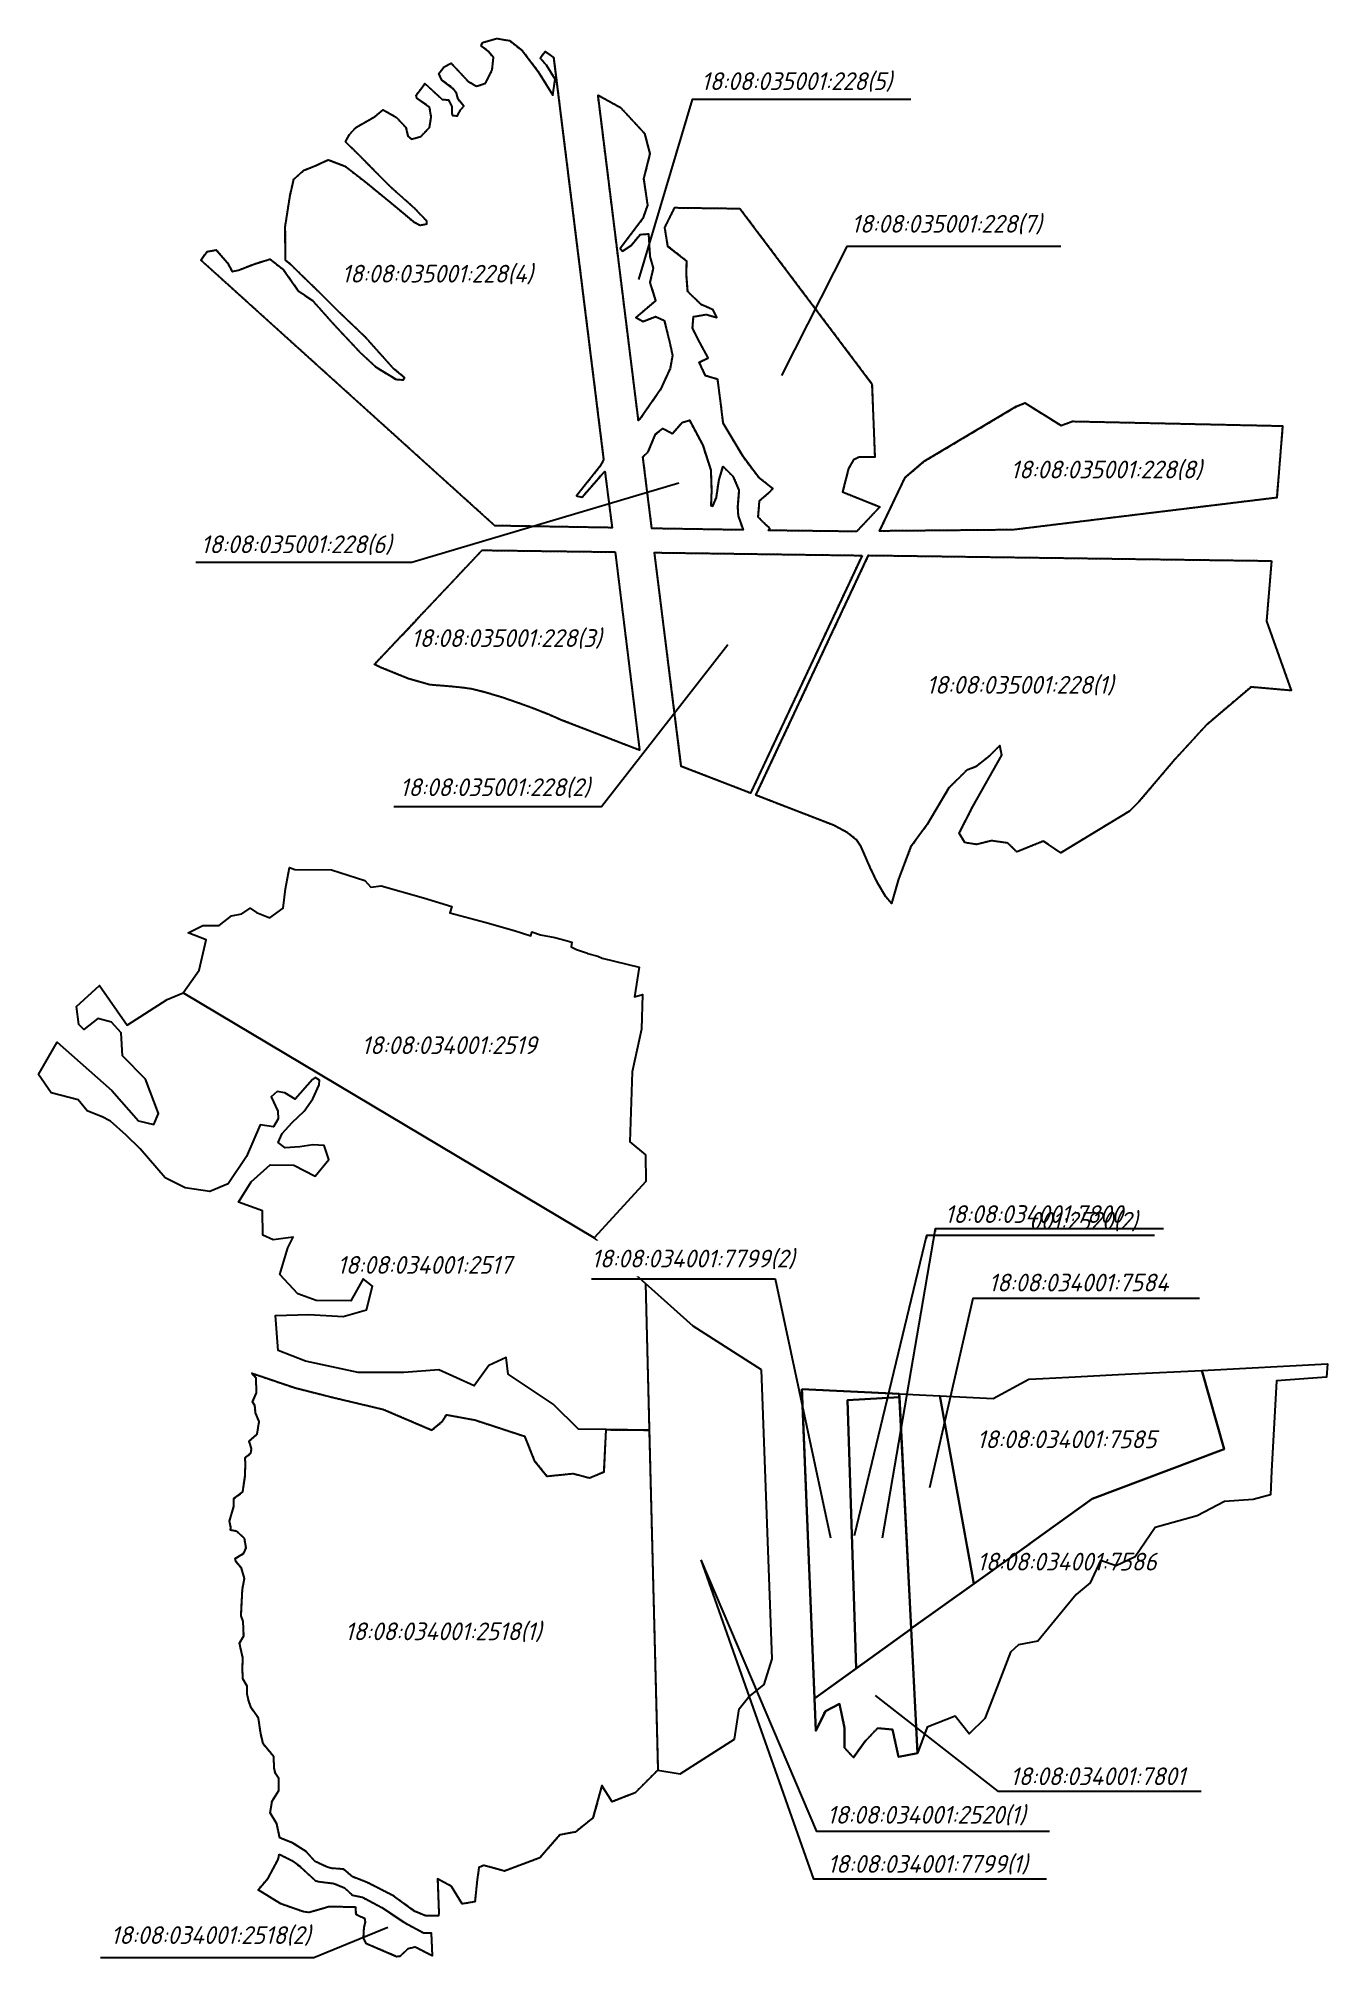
# Model space of a CAD drawing. Header units: millimetres. Extents: x 2242312 to 2245577, y 377441 to 382303.
import ezdxf

# ---------------------------------------------------------------- set-up
doc = ezdxf.new("R2010")
doc.units = ezdxf.units.MM
doc.linetypes.add('g5_484', pattern=[5.1, 2, -0.5, 0.1, -0.5, 2])
for name, color, linetype, lineweight in [('ЕГРН_18_08_034001_2517', 1, 'Continuous', 30), ('ЕГРН_18_08_034001_2518', 1, 'Continuous', 30), ('ЕГРН_18_08_034001_2519', 1, 'Continuous', 30), ('ЕГРН_18_08_034001_2520', 1, 'Continuous', 30), ('ЕГРН_18_08_034001_7584', 1, 'Continuous', 30), ('ЕГРН_18_08_034001_7585', 1, 'Continuous', 30), ('ЕГРН_18_08_034001_7586', 1, 'Continuous', 30), ('ЕГРН_18_08_034001_7799_1', 1, 'Continuous', 30), ('ЕГРН_18_08_034001_7799_2', 1, 'Continuous', 30), ('ЕГРН_18_08_034001_7800', 1, 'Continuous', 30), ('ЕГРН_18_08_034001_7801', 1, 'Continuous', 30), ('ЕГРН_18_08_035001_228', 1, 'Continuous', 30)]:
    doc.layers.add(name, color=color, linetype=linetype, lineweight=lineweight)
for name, color, linetype, lineweight, transparency in [('КН_18_08_034001_2517', 7, 'Continuous', 30, 0.4), ('КН_18_08_034001_2518', 7, 'Continuous', 30, 0.4), ('КН_18_08_034001_2519', 7, 'Continuous', 30, 0.4), ('КН_18_08_034001_2520', 7, 'Continuous', 30, 0.4), ('КН_18_08_034001_7584', 7, 'Continuous', 30, 0.4), ('КН_18_08_034001_7585', 7, 'Continuous', 30, 0.4), ('КН_18_08_034001_7586', 7, 'Continuous', 30, 0.4), ('КН_18_08_035001_228', 7, 'Continuous', 30, 0.4), ('КР_18_08_034001_7799_1', 7, 'Continuous', 30, 0.4), ('КР_18_08_034001_7799_2', 7, 'Continuous', 30, 0.4), ('КР_18_08_034001_7800', 7, 'Continuous', 30, 0.4), ('КР_18_08_034001_7801', 7, 'Continuous', 30, 0.4)]:
    doc.layers.add(name, color=color, linetype=linetype, lineweight=lineweight, transparency=transparency)
doc.styles.add('GOST-2.304_Type-B_italic', font='GOST Common Italic.ttf')

msp = doc.modelspace()

# ---------------------------------------------------------------- linework, layer by layer
at = {"layer": 'ЕГРН_18_08_034001_2518', "color": 1, "linetype": 'g5_484', "lineweight": 30}
msp.add_lwpolyline([(2242922.5, 377702.9), (2242954.1, 377687), (2242975.1, 377671.5), (2243013.4, 377636.2), (2243021.1, 377633.6), (2243060.3, 377628.8), (2243087.4, 377617.7), (2243107.8, 377599.1), (2243133.2, 377593.8), (2243182.4, 377567.6), (2243239.3, 377529.5), (2243287.9, 377503.8), (2243307.1, 377503.6), (2243309.8, 377445.2), (2243266.8, 377467.3), (2243248, 377462.6), (2243227.7, 377443.8), (2243219.8, 377443.1), (2243143.5, 377475.6), (2243135.9, 377489.7), (2243137.4, 377517.5), (2243141, 377530.9), (2243138.8, 377539.9), (2243126.5, 377544.6), (2243117.1, 377549.7), (2243116, 377568.1), (2243062.5, 377569.6), (2243048.1, 377569.6), (2242998.2, 377555.1), (2242984.5, 377556.6), (2242926.6, 377576.8), (2242868.8, 377612.2), (2242894.5, 377642.3), (2242919.7, 377689.6), (2242921.2, 377697.2)], close=True, dxfattribs=at)
at = {"layer": 'ЕГРН_18_08_034001_2518'}
msp.add_lwpolyline([(2242922.5, 377702.9), (2242954.1, 377687), (2242975.1, 377671.5), (2243013.4, 377636.2), (2243021.1, 377633.6), (2243060.3, 377628.8), (2243087.4, 377617.7), (2243107.8, 377599.1), (2243133.2, 377593.8), (2243182.4, 377567.6), (2243239.3, 377529.5), (2243287.9, 377503.8), (2243307.1, 377503.6), (2243309.8, 377445.2), (2243266.8, 377467.3), (2243248, 377462.6), (2243227.7, 377443.8), (2243219.8, 377443.1), (2243143.5, 377475.6), (2243135.9, 377489.7), (2243137.4, 377517.5), (2243141, 377530.9), (2243138.8, 377539.9), (2243126.5, 377544.6), (2243117.1, 377549.7), (2243116, 377568.1), (2243062.5, 377569.6), (2243048.1, 377569.6), (2242998.2, 377555.1), (2242984.5, 377556.6), (2242926.6, 377576.8), (2242868.8, 377612.2), (2242894.5, 377642.3), (2242919.7, 377689.6), (2242921.2, 377697.2)], close=True, dxfattribs=at)
at = {"layer": 'ЕГРН_18_08_034001_2520'}
for points in [[(2244143.7, 378929.7), (2243971.1, 379040.7), (2243849.7, 379148.9), (2243881.4, 377916), (2243937.4, 377906.6), (2244075.7, 377994.4), (2244086.9, 378071), (2244111.2, 378100.9), (2244150.4, 378132.7), (2244171, 378198.1)], [(2244246.1, 378880.6), (2244281.2, 378015), (2244305.5, 378065.4), (2244341, 378084.1), (2244354.1, 378022.5), (2244354.1, 377972), (2244376.5, 377947.7), (2244406.4, 377988.8), (2244438.2, 378022.5), (2244475.5, 378018.7), (2244490.5, 377949.6), (2244539, 377958.9), (2244523, 378274.5), (2244492.7, 378868.8)]]:
    msp.add_lwpolyline(points, close=True, dxfattribs=at)
at = {"layer": 'ЕГРН_18_08_034001_2520', "color": 1, "linetype": 'g5_484', "lineweight": 30}
msp.add_lwpolyline([(2244246.1, 378880.6), (2244281.2, 378015), (2244305.5, 378065.4), (2244341, 378084.1), (2244354.1, 378022.5), (2244354.1, 377972), (2244376.5, 377947.7), (2244406.4, 377988.8), (2244438.2, 378022.5), (2244475.5, 378018.7), (2244490.5, 377949.6), (2244539, 377958.9), (2244523, 378274.5), (2244492.7, 378868.8)], close=True, dxfattribs=at)
at = {"layer": 'ЕГРН_18_08_034001_7799_1'}
msp.add_lwpolyline([(2244143.7, 378929.7), (2243971.1, 379040.7), (2243849.7, 379148.9), (2243881.4, 377916), (2243937.4, 377906.6), (2244075.7, 377994.4), (2244086.9, 378071), (2244111.2, 378100.9), (2244150.4, 378132.7), (2244171, 378198.1)], close=True, dxfattribs=at)
at = {"layer": 'ЕГРН_18_08_034001_7799_2'}
msp.add_lwpolyline([(2244246.1, 378880.6), (2244492.7, 378868.8), (2244493.1, 378861), (2244361.3, 378852.8), (2244383.5, 378173.2), (2244277.9, 378097.3)], close=True, dxfattribs=at)
at = {"layer": 'ЕГРН_18_08_034001_7800'}
msp.add_lwpolyline([(2244383.5, 378173.2), (2244361.3, 378852.8), (2244493.1, 378861), (2244523, 378273.5)], close=True, dxfattribs=at)
at = {"layer": 'ЕГРН_18_08_034001_7801'}
msp.add_lwpolyline([(2244277.9, 378097.3), (2244383.5, 378173.2), (2244523, 378273.5), (2244539, 377958.9), (2244490.5, 377949.6), (2244475.5, 378018.7), (2244438.2, 378022.5), (2244406.4, 377988.8), (2244376.5, 377947.7), (2244354.1, 377972), (2244354.1, 378022.5), (2244341, 378084.1), (2244305.5, 378065.4), (2244281.2, 378015)], close=True, dxfattribs=at)
at = {"layer": 'ЕГРН_18_08_035001_228', "color": 1, "linetype": 'g5_484', "lineweight": 30}
for points in [[(2243786.9, 382128.2), (2243847.7, 382062.5), (2243861.1, 382011.3), (2243845.3, 381948), (2243855, 381881.1), (2243842.9, 381847), (2243785.6, 381771.5), (2243791.7, 381764.2), (2243813.6, 381778.8), (2243836.8, 381806.8), (2243857.5, 381808.1), (2243861.1, 381750.8), (2243869.6, 381721.6), (2243861.1, 381685.1), (2243875.7, 381638.8), (2243825.8, 381596.3), (2243844.1, 381586.5), (2243875.7, 381598.7), (2243897.6, 381589), (2243912.2, 381528.1), (2243918.3, 381500.1), (2243912.2, 381467.2), (2243900.1, 381440.4), (2243887.9, 381413.7), (2243838, 381341.8), (2243832, 381335.7), (2243729.7, 382159.9)], [(2243856.7, 381255.6), (2243875.4, 381300.4), (2243894, 381315.3), (2243918.3, 381302.2), (2243942.5, 381330.2), (2243961.2, 381335.8), (2243994.8, 381272.4), (2244015.2, 381209.3), (2244016.9, 381157.7), (2244015.8, 381119.6), (2244020.9, 381118.5), (2244029.4, 381140.6), (2244036.2, 381186), (2244046.4, 381218.9), (2244071.4, 381194), (2244086.7, 381158.8), (2244083.3, 381115.7), (2244084.4, 381094.1), (2244097, 381057.9), (2243866.2, 381061.7), (2243843.6, 381243.1)], [(2244398.4, 380993.4), (2244115.8, 380391.2), (2243940.7, 380458.9), (2243872.9, 381000.7)]]:
    msp.add_lwpolyline(points, close=True, dxfattribs=at)
at = {"layer": 'ЕГРН_18_08_035001_228'}
for points in [[(2243786.9, 382128.2), (2243847.7, 382062.5), (2243861.1, 382011.3), (2243845.3, 381948), (2243855, 381881.1), (2243842.9, 381847), (2243785.6, 381771.5), (2243791.7, 381764.2), (2243813.6, 381778.8), (2243836.8, 381806.8), (2243857.5, 381808.1), (2243861.1, 381750.8), (2243869.6, 381721.6), (2243861.1, 381685.1), (2243875.7, 381638.8), (2243825.8, 381596.3), (2243844.1, 381586.5), (2243875.7, 381598.7), (2243897.6, 381589), (2243912.2, 381528.1), (2243918.3, 381500.1), (2243912.2, 381467.2), (2243900.1, 381440.4), (2243887.9, 381413.7), (2243838, 381341.8), (2243832, 381335.7), (2243729.7, 382159.9)], [(2243856.7, 381255.6), (2243875.4, 381300.4), (2243894, 381315.3), (2243918.3, 381302.2), (2243942.5, 381330.2), (2243961.2, 381335.8), (2243994.8, 381272.4), (2244015.2, 381209.3), (2244016.9, 381157.7), (2244015.8, 381119.6), (2244020.9, 381118.5), (2244029.4, 381140.6), (2244036.2, 381186), (2244046.4, 381218.9), (2244071.4, 381194), (2244086.7, 381158.8), (2244083.3, 381115.7), (2244084.4, 381094.1), (2244097, 381057.9), (2243866.2, 381061.7), (2243843.6, 381243.1)], [(2244398.4, 380993.4), (2244115.8, 380391.2), (2243940.7, 380458.9), (2243872.9, 381000.7)]]:
    msp.add_lwpolyline(points, close=True, dxfattribs=at)

# ---------------------------------------------------------------- texts
at = {"layer": 'КН_18_08_034001_2517', "insert": (2243069.4, 379218.3), "char_height": 45, "attachment_point": 1, "style": 'GOST-2.304_Type-B_italic', "bg_fill": 2}
msp.add_mtext_dynamic_manual_height_columns('18:08:034001:2517', width=192.312, gutter_width=1, heights=[0], dxfattribs=at)
at = {"layer": 'КН_18_08_034001_2518', "insert": (2243088.6, 378289.9), "char_height": 45, "attachment_point": 1, "style": 'GOST-2.304_Type-B_italic', "bg_fill": 2}
msp.add_mtext_dynamic_manual_height_columns('18:08:034001:2518(1)', width=192.312, gutter_width=1, heights=[0], dxfattribs=at)
at = {"layer": 'КН_18_08_034001_2519', "insert": (2243130.8, 379775), "char_height": 45, "attachment_point": 1, "style": 'GOST-2.304_Type-B_italic', "bg_fill": 2}
msp.add_mtext_dynamic_manual_height_columns('18:08:034001:2519', width=192.312, gutter_width=1, heights=[0], dxfattribs=at)
at = {"layer": 'КН_18_08_034001_2520', "char_height": 45, "attachment_point": 1, "style": 'GOST-2.304_Type-B_italic', "bg_fill": 2}
for s, heights, insert in [('18:08:034001:2520(2)', [46], (2244585.5, 379330.2)), ('18:08:034001:2520(1)', [0], (2244309.7, 377825.1))]:
    msp.add_mtext_dynamic_manual_height_columns(s, width=192.312, gutter_width=1, heights=heights, dxfattribs=dict(at, insert=insert))
at = {"layer": 'КН_18_08_034001_7584', "insert": (2244718.9, 379173.6), "char_height": 45, "attachment_point": 1, "style": 'GOST-2.304_Type-B_italic', "bg_fill": 2}
msp.add_mtext_dynamic_manual_height_columns('18:08:034001:7584', width=192.312, gutter_width=1, heights=[0], dxfattribs=at)
at = {"layer": 'КН_18_08_034001_7585', "insert": (2244689.1, 378776.5), "char_height": 45, "attachment_point": 1, "style": 'GOST-2.304_Type-B_italic', "bg_fill": 2}
msp.add_mtext_dynamic_manual_height_columns('18:08:034001:7585', width=192.312, gutter_width=1, heights=[0], dxfattribs=at)
at = {"layer": 'КН_18_08_034001_7586', "insert": (2244689.9, 378466.5), "char_height": 45, "attachment_point": 1, "style": 'GOST-2.304_Type-B_italic', "bg_fill": 2}
msp.add_mtext_dynamic_manual_height_columns('18:08:034001:7586', width=192.312, gutter_width=1, heights=[0], dxfattribs=at)
at = {"layer": 'КН_18_08_035001_228', "char_height": 45, "attachment_point": 1, "style": 'GOST-2.304_Type-B_italic', "bg_fill": 2}
for s, insert in [('18:08:035001:228(5)', (2243990.9, 382217.6)), ('18:08:035001:228(7)', (2244371.3, 381856.2)), ('18:08:035001:228(4)', (2243080.5, 381729.8)), ('18:08:035001:228(8)', (2244774.4, 381233.6)), ('18:08:035001:228(6)', (2242723.9, 381044.2)), ('18:08:035001:228(3)', (2243256.4, 380806.5)), ('18:08:035001:228(1)', (2244561.6, 380688.1)), ('18:08:035001:228(2)', (2243228, 380428.6))]:
    msp.add_mtext_dynamic_manual_height_columns(s, width=192.312, gutter_width=1, heights=[0], dxfattribs=dict(at, insert=insert))
at = {"layer": 'КР_18_08_034001_7799_1', "insert": (2244311.1, 377700.6), "char_height": 45, "attachment_point": 1, "style": 'GOST-2.304_Type-B_italic', "bg_fill": 2}
msp.add_mtext_dynamic_manual_height_columns('18:08:034001:7799(1)', width=192.312, gutter_width=1, heights=[0], dxfattribs=at)

# ---------------------------------------------------------------- next in the draw order: linework, layer by layer
at = {"layer": 'ЕГРН_18_08_034001_2517'}
msp.add_lwpolyline([(2242638.8, 379868.2), (2242678.8, 379885.5), (2243719.9, 379264.6), (2243849.7, 379148.9), (2243859.2, 378777.4), (2243750.4, 378778.5), (2243680.4, 378779.6), (2243615.9, 378843), (2243502.5, 378918.6), (2243496.9, 378960.9), (2243453.5, 378940.8), (2243415.8, 378889.7), (2243326.8, 378929.7), (2243237.8, 378923), (2243122.2, 378923), (2242988.8, 378952), (2242919.9, 378978.7), (2242913.2, 379067.6), (2242997.7, 379069.8), (2243084.4, 379065.4), (2243143.7, 379082.2), (2243158.5, 379142.4), (2243134.8, 379160.2), (2243103.5, 379104.5), (2243015.8, 379106), (2242969.3, 379122.8), (2242924.2, 379171.6), (2242943.9, 379239.2), (2242958, 379266.5), (2242907.3, 379259), (2242881, 379271.2), (2242880.1, 379333.1), (2242819, 379354.7), (2242851, 379406.4), (2242899.8, 379449.6), (2242959, 379448.6), (2243013.4, 379420.5), (2243048.2, 379462.7), (2243036, 379498.4), (2243007.8, 379500.3), (2242974.9, 379494.7), (2242937.4, 379492.8), (2242919.5, 379505.9), (2242929.9, 379528.5), (2242955.2, 379556.6), (2242985.9, 379585), (2243007.8, 379616.5), (2243023.8, 379652.2), (2243024, 379664.3), (2243013.2, 379671.1), (2243006.6, 379665.2), (2242962.5, 379616), (2242936.8, 379632.2), (2242916.8, 379635), (2242901.6, 379622), (2242918.5, 379585.7), (2242920.1, 379565.6), (2242908, 379546), (2242874.4, 379550.5), (2242839.5, 379470.7), (2242792.8, 379401.1), (2242746.6, 379381.8), (2242684.3, 379391.5), (2242633.8, 379416.2), (2242570.4, 379490.3), (2242534.9, 379524.7), (2242495.1, 379560.2), (2242472.5, 379571.5), (2242471.5, 379572), (2242436, 379585.9), (2242412.8, 379613.9), (2242344.7, 379632.1), (2242312.5, 379678.3), (2242359.8, 379760), (2242498.4, 379637.5), (2242566.1, 379561.2), (2242604.8, 379551.6), (2242616.6, 379579.5), (2242583.3, 379666.5), (2242525.2, 379725.6), (2242522, 379783.7), (2242497.3, 379810.5), (2242462.9, 379820.2), (2242427.5, 379792.2), (2242414.6, 379805.1), (2242409.2, 379850.3), (2242467.6, 379903.4), (2242537.7, 379803.1)], close=True, dxfattribs=at)
at = {"layer": 'ЕГРН_18_08_034001_2518', "color": 1, "linetype": 'g5_484', "lineweight": 30}
msp.add_lwpolyline([(2242963.2, 378884.1), (2243003.2, 378874.1), (2243060, 378859.7), (2243186.7, 378829.7), (2243309, 378777.4), (2243334.6, 378798.5), (2243345.7, 378816.3), (2243418, 378803), (2243543.6, 378761.8), (2243568.1, 378700.7), (2243600.3, 378660.7), (2243667, 378667.3), (2243708.2, 378656.2), (2243744.9, 378671.8), (2243750.4, 378778.5), (2243859.2, 378777.4), (2243881.4, 377916), (2243823.5, 377858), (2243801.1, 377849.4), (2243765.5, 377835.6), (2243739.4, 377876.7), (2243717, 377794.5), (2243672.1, 377759), (2243632.9, 377751.5), (2243582.5, 377693.6), (2243492.8, 377660), (2243440.2, 377674.4), (2243428, 377668.9), (2243423.5, 377637.7), (2243418, 377582.2), (2243385.7, 377576.6), (2243359, 377621.1), (2243323.5, 377640), (2243326.6, 377553.2), (2243325.5, 377546.3), (2243293.5, 377546.3), (2243265.9, 377558), (2243211.5, 377597.2), (2243145.5, 377631), (2243108.5, 377645.3), (2243085.7, 377664.6), (2243052.7, 377667.2), (2243042.2, 377671), (2243013.3, 377684.3), (2242990.2, 377709.5), (2242956.9, 377731), (2242923.5, 377744.2), (2242916.1, 377779.7), (2242899.7, 377807.2), (2242904.3, 377837.5), (2242921.8, 377864.1), (2242921.1, 377894.2), (2242912.8, 377907), (2242909.3, 377921.9), (2242909, 377949.7), (2242881.7, 377982.4), (2242875.4, 378008.7), (2242869.9, 378047.2), (2242851.6, 378073.8), (2242845.3, 378090.8), (2242841.1, 378108.3), (2242841.4, 378128.1), (2242830.4, 378147.5), (2242829.4, 378173.7), (2242830.6, 378199.2), (2242821.9, 378237.8), (2242832.5, 378255.8), (2242831.1, 378292.7), (2242825.7, 378307), (2242829.2, 378374.3), (2242834.4, 378401.3), (2242826.5, 378427.4), (2242812.6, 378444), (2242811.1, 378451.8), (2242832.9, 378465.1), (2242838.4, 378478.6), (2242834.4, 378503), (2242814.8, 378520.8), (2242799.4, 378523.9), (2242799.6, 378531.6), (2242796.5, 378546.3), (2242807.2, 378583.7), (2242807.5, 378603.8), (2242830, 378620.8), (2242835.8, 378660.8), (2242837, 378692.8), (2242835.9, 378706.8), (2242850.7, 378718.8), (2242852.4, 378730.9), (2242846.1, 378749), (2242866.3, 378766.9), (2242871.6, 378798.8), (2242862.5, 378821), (2242860.7, 378839.8), (2242855, 378849), (2242865.1, 378872), (2242863.8, 378909), (2242852.6, 378921.7)], close=True, dxfattribs=at)
at = {"layer": 'ЕГРН_18_08_034001_2518'}
msp.add_lwpolyline([(2242963.2, 378884.1), (2243003.2, 378874.1), (2243060, 378859.7), (2243186.7, 378829.7), (2243309, 378777.4), (2243334.6, 378798.5), (2243345.7, 378816.3), (2243418, 378803), (2243543.6, 378761.8), (2243568.1, 378700.7), (2243600.3, 378660.7), (2243667, 378667.3), (2243708.2, 378656.2), (2243744.9, 378671.8), (2243750.4, 378778.5), (2243859.2, 378777.4), (2243881.4, 377916), (2243823.5, 377858), (2243801.1, 377849.4), (2243765.5, 377835.6), (2243739.4, 377876.7), (2243717, 377794.5), (2243672.1, 377759), (2243632.9, 377751.5), (2243582.5, 377693.6), (2243492.8, 377660), (2243440.2, 377674.4), (2243428, 377668.9), (2243423.5, 377637.7), (2243418, 377582.2), (2243385.7, 377576.6), (2243359, 377621.1), (2243323.5, 377640), (2243326.6, 377553.2), (2243325.5, 377546.3), (2243293.5, 377546.3), (2243265.9, 377558), (2243211.5, 377597.2), (2243145.5, 377631), (2243108.5, 377645.3), (2243085.7, 377664.6), (2243052.7, 377667.2), (2243042.2, 377671), (2243013.3, 377684.3), (2242990.2, 377709.5), (2242956.9, 377731), (2242923.5, 377744.2), (2242916.1, 377779.7), (2242899.7, 377807.2), (2242904.3, 377837.5), (2242921.8, 377864.1), (2242921.1, 377894.2), (2242912.8, 377907), (2242909.3, 377921.9), (2242909, 377949.7), (2242881.7, 377982.4), (2242875.4, 378008.7), (2242869.9, 378047.2), (2242851.6, 378073.8), (2242845.3, 378090.8), (2242841.1, 378108.3), (2242841.4, 378128.1), (2242830.4, 378147.5), (2242829.4, 378173.7), (2242830.6, 378199.2), (2242821.9, 378237.8), (2242832.5, 378255.8), (2242831.1, 378292.7), (2242825.7, 378307), (2242829.2, 378374.3), (2242834.4, 378401.3), (2242826.5, 378427.4), (2242812.6, 378444), (2242811.1, 378451.8), (2242832.9, 378465.1), (2242838.4, 378478.6), (2242834.4, 378503), (2242814.8, 378520.8), (2242799.4, 378523.9), (2242799.6, 378531.6), (2242796.5, 378546.3), (2242807.2, 378583.7), (2242807.5, 378603.8), (2242830, 378620.8), (2242835.8, 378660.8), (2242837, 378692.8), (2242835.9, 378706.8), (2242850.7, 378718.8), (2242852.4, 378730.9), (2242846.1, 378749), (2242866.3, 378766.9), (2242871.6, 378798.8), (2242862.5, 378821), (2242860.7, 378839.8), (2242855, 378849), (2242865.1, 378872), (2242863.8, 378909), (2242852.6, 378921.7)], close=True, dxfattribs=at)
at = {"layer": 'ЕГРН_18_08_034001_2519'}
msp.add_lwpolyline([(2242678.8, 379885.5), (2242719.4, 379943), (2242737.5, 380019.2), (2242692.1, 380037.6), (2242728.9, 380055.5), (2242770.5, 380055.5), (2242801.9, 380080.6), (2242828.1, 380085.1), (2242849.2, 380099.4), (2242865.1, 380088.5), (2242898.2, 380075.4), (2242932.4, 380100), (2242938, 380148.8), (2242948, 380203.1), (2242961.7, 380198.1), (2243055, 380196.5), (2243139.2, 380170), (2243154.1, 380152.7), (2243180.3, 380156), (2243287.4, 380126.3), (2243359.6, 380104.2), (2243354.7, 380088.1), (2243443.4, 380064.2), (2243517.1, 380043.3), (2243559.6, 380030), (2243562.2, 380039.5), (2243584.2, 380032.3), (2243620.2, 380025.1), (2243646, 380019), (2243663.7, 380013.4), (2243661.4, 380002), (2243675, 379995.2), (2243700.4, 379986.8), (2243702.8, 379984.8), (2243728.9, 379978.2), (2243740, 379973.2), (2243833.6, 379950), (2243822.3, 379875.3), (2243842, 379880.7), (2243839.8, 379792.9), (2243816.5, 379685), (2243810.7, 379508.1), (2243850.2, 379475.1), (2243851.1, 379407.1), (2243719.9, 379264.6)], close=True, dxfattribs=at)
at = {"layer": 'ЕГРН_18_08_034001_7584'}
msp.add_lwpolyline([(2244492.7, 378868.8), (2244595.5, 378863.9), (2244681.2, 378388.1), (2244523, 378274.5)], close=True, dxfattribs=at)
at = {"layer": 'ЕГРН_18_08_034001_7585'}
msp.add_lwpolyline([(2244595.5, 378863.9), (2244730.3, 378857.4), (2244820.7, 378906.4), (2244855.9, 378908.2), (2244921.9, 378911.6), (2245032.1, 378917.2), (2245081.1, 378919.7), (2245258.8, 378928.7), (2245315.7, 378729.2), (2245306, 378725.5), (2244980.9, 378602.9), (2244681.2, 378388.1)], close=True, dxfattribs=at)
at = {"layer": 'ЕГРН_18_08_034001_7586'}
msp.add_lwpolyline([(2245258.8, 378928.7), (2245577.4, 378945), (2245574.5, 378911.2), (2245448, 378901.8), (2245435.7, 378672.9), (2245432.5, 378612.9), (2245389.2, 378601.7), (2245316.3, 378596), (2245247.2, 378560.5), (2245140.7, 378530.7), (2245090.2, 378455.9), (2245041.6, 378433.5), (2245002.4, 378446.6), (2244976.2, 378390.5), (2244940.8, 378360.6), (2244912.7, 378327), (2244843.6, 378242.9), (2244795, 378233.6), (2244774.5, 378214.9), (2244740.8, 378127.1), (2244709.1, 378046.8), (2244669.8, 378007.5), (2244634.3, 378052.3), (2244563.3, 378024.3), (2244539, 377958.9), (2244523, 378274.5), (2244681.2, 378388.1), (2244980.9, 378602.9), (2245306, 378725.5), (2245315.7, 378729.2)], close=True, dxfattribs=at)
at = {"layer": 'ЕГРН_18_08_035001_228', "color": 1, "linetype": 'g5_484', "lineweight": 30}
for points in [[(2242739.6, 381763.1), (2242762.8, 381767.5), (2242791.2, 381734.7), (2242802.8, 381713), (2242819.6, 381716.4), (2242858.7, 381731.8), (2242898.7, 381744.3), (2242932.9, 381717.3), (2242971.5, 381662.9), (2243007.6, 381638.3), (2243056.3, 381583.3), (2243127.7, 381507.2), (2243167.7, 381470.1), (2243217.8, 381439.7), (2243237.1, 381438.3), (2243240, 381444), (2243211, 381467.7), (2243140.7, 381546.2), (2243073.2, 381610.8), (2243025, 381659), (2242977.8, 381704.8), (2242952.2, 381729.9), (2242938.2, 381741.5), (2242937.8, 381826.8), (2242938.2, 381830.1), (2242949.8, 381905.3), (2242959.4, 381946.8), (2242985, 381969.4), (2243011, 381979.6), (2243046.7, 381996), (2243088.6, 381980), (2243141.2, 381939.1), (2243216.4, 381877.8), (2243261.7, 381839.3), (2243279, 381830.1), (2243295.9, 381833.5), (2243296.4, 381840.3), (2243266, 381872.1), (2243205.3, 381926.1), (2243166.2, 381965.6), (2243122.4, 382009.9), (2243090.1, 382041.3), (2243100.2, 382059.6), (2243116.6, 382077.9), (2243165.3, 382105.8), (2243185.5, 382122.7), (2243219.2, 382103.4), (2243243.3, 382077.9), (2243248.2, 382055.7), (2243257.3, 382048), (2243280.9, 382054.8), (2243303.1, 382077.9), (2243307.5, 382104.4), (2243303.1, 382129.5), (2243270.8, 382151.6), (2243269.4, 382159.8), (2243283.8, 382178.2), (2243291.5, 382188.8), (2243312.3, 382170), (2243335.4, 382148.8), (2243350.8, 382147.8), (2243359.5, 382130.9), (2243359.5, 382113.1), (2243361.4, 382108.3), (2243373.5, 382107.3), (2243381.7, 382122.2), (2243389.9, 382131.9), (2243375.4, 382149.7), (2243371.6, 382164.7), (2243362.4, 382176.7), (2243334, 382197.9), (2243326.7, 382214.3), (2243339.7, 382231.2), (2243357.6, 382240.8), (2243401, 382194.5), (2243422.2, 382182.5), (2243444.8, 382189.7), (2243461.7, 382223.5), (2243465.1, 382254.8), (2243451.6, 382271.2), (2243433.7, 382284.7), (2243437.6, 382293.3), (2243473.3, 382303.5), (2243505.7, 382297.7), (2243537.3, 382273.1), (2243577.5, 382220.7), (2243615.2, 382159.9), (2243621.3, 382200), (2243599.4, 382235.3), (2243583.6, 382253.6), (2243595.8, 382270.6), (2243617.3, 382255.3), (2243744, 381235.4), (2243734.5, 381218.9), (2243674.9, 381144.6), (2243689.5, 381141), (2243735.7, 381194.5), (2243747.1, 381206.5), (2243765.2, 381063.6), (2243468.5, 381068.7), (2243083.5, 381416.7), (2242724.2, 381741.5)], [(2244088.9, 381872.4), (2244423.5, 381428), (2244430.6, 381242.2), (2244391.3, 381242.6), (2244376.5, 381235.4), (2244364.2, 381213.8), (2244349.1, 381154.4), (2244412.3, 381129), (2244443.6, 381116.5), (2244384.6, 381053.9), (2244161.3, 381056.8), (2244165, 381061.8), (2244154.2, 381072), (2244135.5, 381090.2), (2244138.9, 381132.1), (2244162.2, 381152), (2244172.4, 381162.8), (2244136.1, 381191.7), (2244096.9, 381243.9), (2244047, 381328.4), (2244040.8, 381378.3), (2244032.8, 381439.6), (2244002.2, 381448.7), (2243986.3, 381482.7), (2244009, 381494), (2243987.4, 381532.6), (2243969.3, 381568.9), (2243971.6, 381598.4), (2244004.5, 381604.1), (2244030.5, 381596.2), (2244021.5, 381615.4), (2243990.8, 381629), (2243956.8, 381662), (2243953.4, 381706.2), (2243954.5, 381739.1), (2243906.9, 381776.5), (2243899, 381824.2), (2243924, 381874.7)], [(2244507.3, 381190.5), (2244556, 381232), (2244789.8, 381371.3), (2244810.9, 381379.7), (2244902.3, 381322.8), (2244931.7, 381333.3), (2245463.5, 381321.6), (2245448.5, 381139.7), (2244781.2, 381058.3), (2244443, 381055.1)], [(2243773.1, 381002.2), (2243835, 380499.7), (2243636.8, 380576.4), (2243604.9, 380590.1), (2243563.9, 380606.6), (2243521.3, 380621.8), (2243487.6, 380633.2), (2243447.6, 380645.6), (2243411.3, 380654.8), (2243381.7, 380658.8), (2243354.5, 380661.5), (2243303.8, 380665.6), (2243249.5, 380681.1), (2243178.8, 380709.9), (2243163.4, 380717.5), (2243436, 381006.4), (2243443.6, 381006.6)], [(2245435.2, 380979.7), (2245422.6, 380826.9), (2245485.4, 380651), (2245383.1, 380659.9), (2245271.9, 380565.3), (2245190.2, 380476.5), (2245100.3, 380370.2), (2245075.4, 380345.1), (2244901.4, 380239.8), (2244857.6, 380269.4), (2244790.2, 380242.2), (2244767.7, 380264.6), (2244726.2, 380270.5), (2244688.4, 380261.1), (2244658.8, 380265.8), (2244644.6, 380289.5), (2244678.9, 380357), (2244752.3, 380487.2), (2244747.6, 380512), (2244721.5, 380486), (2244686, 380457.5), (2244663.5, 380449.3), (2244618.5, 380404.3), (2244562.9, 380312), (2244521.5, 380254), (2244490.7, 380173.5), (2244473.2, 380111.7), (2244458.9, 380128.4), (2244437.7, 380164), (2244419, 380202.8), (2244396.5, 380254.8), (2244384.5, 380272.7), (2244362.5, 380290.2), (2244326.5, 380309.6), (2244129.7, 380385.8), (2244415, 380993.7)]]:
    msp.add_lwpolyline(points, close=True, dxfattribs=at)
at = {"layer": 'ЕГРН_18_08_035001_228'}
for points in [[(2242739.6, 381763.1), (2242762.8, 381767.5), (2242791.2, 381734.7), (2242802.8, 381713), (2242819.6, 381716.4), (2242858.7, 381731.8), (2242898.7, 381744.3), (2242932.9, 381717.3), (2242971.5, 381662.9), (2243007.6, 381638.3), (2243056.3, 381583.3), (2243127.7, 381507.2), (2243167.7, 381470.1), (2243217.8, 381439.7), (2243237.1, 381438.3), (2243240, 381444), (2243211, 381467.7), (2243140.7, 381546.2), (2243073.2, 381610.8), (2243025, 381659), (2242977.8, 381704.8), (2242952.2, 381729.9), (2242938.2, 381741.5), (2242937.8, 381826.8), (2242938.2, 381830.1), (2242949.8, 381905.3), (2242959.4, 381946.8), (2242985, 381969.4), (2243011, 381979.6), (2243046.7, 381996), (2243088.6, 381980), (2243141.2, 381939.1), (2243216.4, 381877.8), (2243261.7, 381839.3), (2243279, 381830.1), (2243295.9, 381833.5), (2243296.4, 381840.3), (2243266, 381872.1), (2243205.3, 381926.1), (2243166.2, 381965.6), (2243122.4, 382009.9), (2243090.1, 382041.3), (2243100.2, 382059.6), (2243116.6, 382077.9), (2243165.3, 382105.8), (2243185.5, 382122.7), (2243219.2, 382103.4), (2243243.3, 382077.9), (2243248.2, 382055.7), (2243257.3, 382048), (2243280.9, 382054.8), (2243303.1, 382077.9), (2243307.5, 382104.4), (2243303.1, 382129.5), (2243270.8, 382151.6), (2243269.4, 382159.8), (2243283.8, 382178.2), (2243291.5, 382188.8), (2243312.3, 382170), (2243335.4, 382148.8), (2243350.8, 382147.8), (2243359.5, 382130.9), (2243359.5, 382113.1), (2243361.4, 382108.3), (2243373.5, 382107.3), (2243381.7, 382122.2), (2243389.9, 382131.9), (2243375.4, 382149.7), (2243371.6, 382164.7), (2243362.4, 382176.7), (2243334, 382197.9), (2243326.7, 382214.3), (2243339.7, 382231.2), (2243357.6, 382240.8), (2243401, 382194.5), (2243422.2, 382182.5), (2243444.8, 382189.7), (2243461.7, 382223.5), (2243465.1, 382254.8), (2243451.6, 382271.2), (2243433.7, 382284.7), (2243437.6, 382293.3), (2243473.3, 382303.5), (2243505.7, 382297.7), (2243537.3, 382273.1), (2243577.5, 382220.7), (2243615.2, 382159.9), (2243621.3, 382200), (2243599.4, 382235.3), (2243583.6, 382253.6), (2243595.8, 382270.6), (2243617.3, 382255.3), (2243744, 381235.4), (2243734.5, 381218.9), (2243674.9, 381144.6), (2243689.5, 381141), (2243735.7, 381194.5), (2243747.1, 381206.5), (2243765.2, 381063.6), (2243468.5, 381068.7), (2243083.5, 381416.7), (2242724.2, 381741.5)], [(2244088.9, 381872.4), (2244423.5, 381428), (2244430.6, 381242.2), (2244391.3, 381242.6), (2244376.5, 381235.4), (2244364.2, 381213.8), (2244349.1, 381154.4), (2244412.3, 381129), (2244443.6, 381116.5), (2244384.6, 381053.9), (2244161.3, 381056.8), (2244165, 381061.8), (2244154.2, 381072), (2244135.5, 381090.2), (2244138.9, 381132.1), (2244162.2, 381152), (2244172.4, 381162.8), (2244136.1, 381191.7), (2244096.9, 381243.9), (2244047, 381328.4), (2244040.8, 381378.3), (2244032.8, 381439.6), (2244002.2, 381448.7), (2243986.3, 381482.7), (2244009, 381494), (2243987.4, 381532.6), (2243969.3, 381568.9), (2243971.6, 381598.4), (2244004.5, 381604.1), (2244030.5, 381596.2), (2244021.5, 381615.4), (2243990.8, 381629), (2243956.8, 381662), (2243953.4, 381706.2), (2243954.5, 381739.1), (2243906.9, 381776.5), (2243899, 381824.2), (2243924, 381874.7)], [(2244507.3, 381190.5), (2244556, 381232), (2244789.8, 381371.3), (2244810.9, 381379.7), (2244902.3, 381322.8), (2244931.7, 381333.3), (2245463.5, 381321.6), (2245448.5, 381139.7), (2244781.2, 381058.3), (2244443, 381055.1)], [(2243773.1, 381002.2), (2243835, 380499.7), (2243636.8, 380576.4), (2243604.9, 380590.1), (2243563.9, 380606.6), (2243521.3, 380621.8), (2243487.6, 380633.2), (2243447.6, 380645.6), (2243411.3, 380654.8), (2243381.7, 380658.8), (2243354.5, 380661.5), (2243303.8, 380665.6), (2243249.5, 380681.1), (2243178.8, 380709.9), (2243163.4, 380717.5), (2243436, 381006.4), (2243443.6, 381006.6)], [(2245435.2, 380979.7), (2245422.6, 380826.9), (2245485.4, 380651), (2245383.1, 380659.9), (2245271.9, 380565.3), (2245190.2, 380476.5), (2245100.3, 380370.2), (2245075.4, 380345.1), (2244901.4, 380239.8), (2244857.6, 380269.4), (2244790.2, 380242.2), (2244767.7, 380264.6), (2244726.2, 380270.5), (2244688.4, 380261.1), (2244658.8, 380265.8), (2244644.6, 380289.5), (2244678.9, 380357), (2244752.3, 380487.2), (2244747.6, 380512), (2244721.5, 380486), (2244686, 380457.5), (2244663.5, 380449.3), (2244618.5, 380404.3), (2244562.9, 380312), (2244521.5, 380254), (2244490.7, 380173.5), (2244473.2, 380111.7), (2244458.9, 380128.4), (2244437.7, 380164), (2244419, 380202.8), (2244396.5, 380254.8), (2244384.5, 380272.7), (2244362.5, 380290.2), (2244326.5, 380309.6), (2244129.7, 380385.8), (2244415, 380993.7)]]:
    msp.add_lwpolyline(points, close=True, dxfattribs=at)
at = {"layer": 'КН_18_08_034001_2520'}
for points in [[(2245139.2, 379270.1), (2244561.2, 379270.1), (2244378.7, 378509.5)], [(2244873, 377760.2), (2244283.6, 377760.2), (2243990.8, 378448.6)]]:
    msp.add_lwpolyline(points, dxfattribs=at)
at = {"layer": 'КН_18_08_034001_7584'}
msp.add_lwpolyline([(2245253.2, 379110.4), (2244679.1, 379110.4), (2244568.8, 378631.2)], dxfattribs=at)
at = {"layer": 'КН_18_08_035001_228'}
for points in [[(2244522, 382148.6), (2243967.9, 382148.6), (2243832, 381692.7)], [(2244901.7, 381776.3), (2244359.6, 381776.3), (2244194.8, 381449.2)], [(2242711.6, 380976.6), (2243258.5, 380976.6), (2243934.4, 381177.1)], [(2243212.9, 380357.2), (2243738.4, 380357.2), (2244058.5, 380768)]]:
    msp.add_lwpolyline(points, dxfattribs=at)
at = {"layer": 'КР_18_08_034001_7799_1'}
msp.add_lwpolyline([(2244865.4, 377639.3), (2244276, 377639.3), (2243990.8, 378448.6)], dxfattribs=at)

# ---------------------------------------------------------------- next in the draw order: texts
at = {"layer": 'КН_18_08_034001_2518', "insert": (2242495.8, 377520.3), "char_height": 45, "attachment_point": 1, "style": 'GOST-2.304_Type-B_italic', "bg_fill": 2}
msp.add_mtext_dynamic_manual_height_columns('18:08:034001:2518(2)', width=192.312, gutter_width=1, heights=[0], dxfattribs=at)
at = {"layer": 'КР_18_08_034001_7799_2', "insert": (2243712.8, 379234.4), "char_height": 45, "attachment_point": 1, "style": 'GOST-2.304_Type-B_italic', "bg_fill": 2}
msp.add_mtext_dynamic_manual_height_columns('18:08:034001:7799(2)', width=192.312, gutter_width=1, heights=[46], dxfattribs=at)
at = {"layer": 'КР_18_08_034001_7800', "insert": (2244608.1, 379347.1), "char_height": 45, "attachment_point": 1, "style": 'GOST-2.304_Type-B_italic', "bg_fill": 2}
msp.add_mtext_dynamic_manual_height_columns('18:08:034001:7800', width=192.312, gutter_width=1, heights=[46], dxfattribs=at)
at = {"layer": 'КР_18_08_034001_7801', "insert": (2244773.5, 377922.7), "char_height": 45, "attachment_point": 1, "style": 'GOST-2.304_Type-B_italic', "bg_fill": 2}
msp.add_mtext_dynamic_manual_height_columns('18:08:034001:7801', width=192.312, gutter_width=1, heights=[0], dxfattribs=at)

# ---------------------------------------------------------------- next in the draw order: linework, layer by layer
at = {"layer": 'КН_18_08_034001_2518'}
msp.add_lwpolyline([(2242469.9, 377440.7), (2243009.8, 377440.7), (2243197.4, 377517.5)], dxfattribs=at)
at = {"layer": 'КР_18_08_034001_7799_2'}
msp.add_lwpolyline([(2243713, 379160.2), (2244178.3, 379160.2), (2244318.3, 378504.6)], dxfattribs=at)
at = {"layer": 'КР_18_08_034001_7800'}
msp.add_lwpolyline([(2245161.8, 379287.1), (2244583.8, 379287.1), (2244449.3, 378503.7)], dxfattribs=at)
at = {"layer": 'КР_18_08_034001_7801'}
msp.add_lwpolyline([(2245257.5, 377861.5), (2244743.8, 377861.5), (2244432.3, 378105.1)], dxfattribs=at)

doc.saveas('drawing.dxf')
